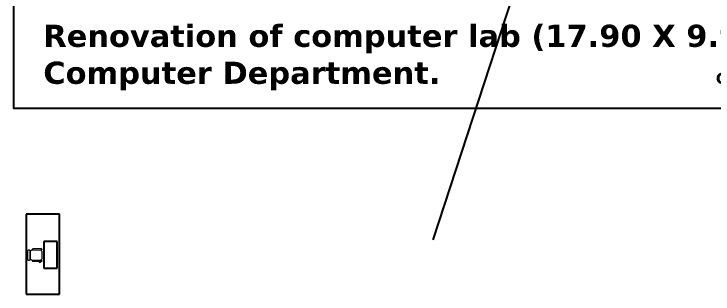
# Model space of a CAD drawing. Header units: inches. Extents: x 23 to 629, y -355 to 51.
# Drawn here: x 29.15 to 60.66, y 0.96 to 13.59 of the extents above; entities that cross this region are included whole.
import ezdxf

# ---------------------------------------------------------------- set-up
doc = ezdxf.new("R2010")
doc.units = ezdxf.units.IN
doc.header["$MEASUREMENT"] = 0
doc.layers.add('FUR', color=252, linetype='Continuous', lineweight=9)
doc.layers.add('FURN', color=252, linetype='Continuous', lineweight=9)

# ---------------------------------------------------------------- blocks, each defined once
blk = doc.blocks.new('CINE CHAIR')
at = {"layer": 'FUR', "color": 48, "lineweight": 0}
for p, q in [((448043.776, 57308.306), (448043.8, 57308.306)), ((448043.776, 57308.058), (448043.8, 57308.058))]:
    blk.add_line(p, q, dxfattribs=at)
blk.add_lwpolyline([(448043.45, 57308.434), (448043.678, 57308.423, -0.388092), (448043.695, 57308.404), (448043.695, 57308.401, -0.414214), (448043.676, 57308.382), (448043.367, 57308.382, -0.414214), (448043.348, 57308.401), (448043.348, 57308.404, -0.491313), (448043.377, 57308.423), (448043.384, 57308.436)], format="xyb", dxfattribs=at)
for points in [[(448043.424, 57308.382), (448043.7, 57308.382, -0.414214), (448043.776, 57308.306), (448043.776, 57308.058, -0.414214), (448043.7, 57307.982), (448043.424, 57307.982, -0.414214), (448043.348, 57308.058), (448043.348, 57308.306, -0.414214)], [(448043.828, 57308.382), (448043.842, 57308.382, -0.414214), (448043.871, 57308.353), (448043.871, 57308.01, -0.414214), (448043.842, 57307.982), (448043.828, 57307.982, -0.414214), (448043.8, 57308.01), (448043.8, 57308.353, -0.414214)], [(448043.379, 57307.938), (448043.678, 57307.94, 0.393133), (448043.695, 57307.959), (448043.695, 57307.963, 0.414214), (448043.676, 57307.982), (448043.367, 57307.982, 0.414214), (448043.348, 57307.963), (448043.348, 57307.966, 0.435766)]]:
    blk.add_lwpolyline(points, format="xyb", close=True, dxfattribs=at)
blk.add_circle((448043.417, 57308.422), 0.0249, dxfattribs=at)
blk.add_arc((448043.417, 57308.422), 0.0356, 19.6628, 156.9494, dxfattribs=at)

msp = doc.modelspace()

# ---------------------------------------------------------------- linework, layer by layer
for p, q in [((58.3129, 34.91425), (48.03305, 3.40697)), ((29.70275, 4.56194), (29.70275, 0.96194)), ((31.20275, 4.56194), (29.70275, 4.56194)), ((31.20275, 0.96194), (31.20275, 4.56194)), ((31.09666, 3.33058), (30.49666, 3.33058)), ((30.49666, 3.33058), (30.49666, 2.13058)), ((31.09666, 2.13058), (31.09666, 3.33058)), ((30.49666, 2.13058), (31.09666, 2.13058)), ((29.70275, 0.96194), (31.20275, 0.96194))]:
    msp.add_line(p, q)
msp.add_lwpolyline([(29.1506, 30.39946), (74.74472, 30.39946), (74.74472, 9.32845), (29.1506, 9.32845)], close=True)

# ---------------------------------------------------------------- block references
at = {"layer": 'FURN', "xscale": 1.200000000000003, "yscale": 1.200000000000003, "zscale": 1.2, "rotation": 179.9991434073998}
msp.add_blockref('CINE CHAIR', (537683.45298, 68764.49544), dxfattribs=at)

# ---------------------------------------------------------------- texts
at = {"insert": (30.47136, 13.10628), "char_height": 1, "width": 38.3327432, "attachment_point": 1}
msp.add_mtext('{\\fVerdana|b1|i0|c0|p34;Renovation of computer lab (17.90 X 9.90 m) at Computer Department.                          \\H0.5x;CAPACITY 55 SEATS}', dxfattribs=at)

doc.saveas('drawing.dxf')
